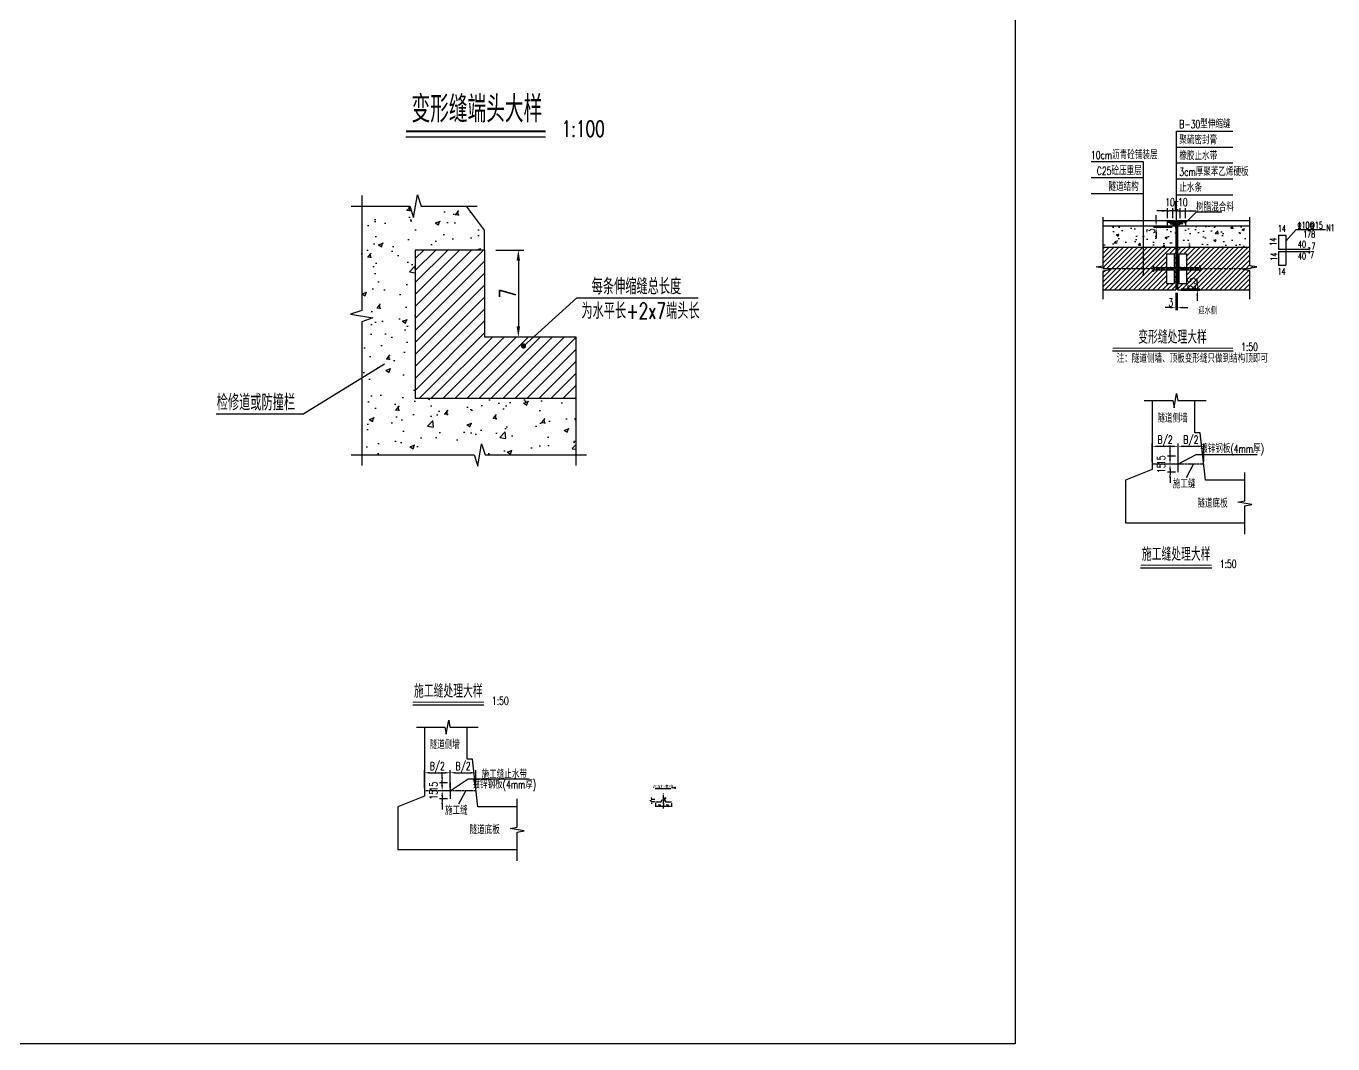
# Model space of a CAD drawing. Header units: millimetres. Extents: x 7719 to 273165, y -3008 to 2785.
# Drawn here: x 15067 to 17516, y -3008 to -1101 of the extents above; entities that cross this region are included whole.
import ezdxf
from ezdxf.enums import TextEntityAlignment as Align

# ---------------------------------------------------------------- set-up
doc = ezdxf.new("R2010")
doc.units = ezdxf.units.MM
doc.header["$LTSCALE"] = 0.3
doc.header["$MEASUREMENT"] = 0
doc.linetypes.add('ACAD_ISO02W100', pattern=[15, 12, -3])
doc.linetypes.add('ACAD_ISO04W100', pattern=[30, 24, -3, 0, -3])
for name, color, linetype in [('LG', 1, 'Continuous'), ('TEXT', 2, 'Continuous'), ('中心线', 5, 'ACAD_ISO04W100'), ('填充', 8, 'Continuous'), ('文字', 7, 'Continuous'), ('标注', 7, 'Continuous'), ('次轮廓线', 7, 'Continuous'), ('虚线', 11, 'ACAD_ISO02W100'), ('轮廓线', 1, 'Continuous'), ('钢筋', 1, 'Continuous')]:
    doc.layers.add(name, color=color, linetype=linetype)
doc.styles.get("Standard").update_dxf_attribs({"font": 'simplex1.shx', "width": 0.7, "bigfont": 'hztxt.shx'})
doc.dimstyles.new('10', dxfattribs={"dimtxt": 3, "dimasz": 2, "dimexe": 1, "dimexo": 1, "dimgap": 0.5, "dimtad": 1, "dimdec": 1, "dimdsep": 46, "dimtxsty": 'Standard', "dimcen": 0.5, "dimadec": 0, "dimazin": 0, "dimtfac": 1, "dimtdec": 1, "dimtofl": 0, "dimtmove": 2, "dimatfit": 3, "dimfxl": 0, "dimtolj": 1, "dimtzin": 0, "dimarcsym": 0})
doc.dimstyles.new('100', dxfattribs={"dimscale": 10, "dimtxt": 3, "dimasz": 2, "dimexe": 1, "dimexo": 1, "dimgap": 0.5, "dimtad": 1, "dimdec": 1, "dimdsep": 46, "dimtxsty": 'Standard', "dimcen": 0.5, "dimadec": 0, "dimazin": 0, "dimtfac": 1, "dimtdec": 1, "dimtofl": 0, "dimtmove": 2, "dimatfit": 3, "dimfxl": 0, "dimtolj": 1, "dimtzin": 0, "dimarcsym": 0})
doc.dimstyles.new('25', dxfattribs={"dimscale": 2.5, "dimtxt": 3, "dimasz": 2, "dimexe": 1, "dimexo": 1, "dimgap": 0.5, "dimtad": 1, "dimdec": 1, "dimdsep": 46, "dimtxsty": 'Standard', "dimcen": 0.5, "dimadec": 0, "dimazin": 0, "dimtfac": 1, "dimtdec": 1, "dimtofl": 0, "dimtmove": 2, "dimatfit": 3, "dimfxl": 0, "dimtolj": 1, "dimtzin": 0, "dimarcsym": 0})
doc.dimstyles.new('50', dxfattribs={"dimscale": 5, "dimtxt": 3, "dimasz": 2, "dimexe": 1, "dimexo": 1, "dimgap": 0.5, "dimtad": 1, "dimdec": 1, "dimdsep": 46, "dimtxsty": 'Standard', "dimcen": 0.5, "dimadec": 0, "dimazin": 0, "dimtfac": 1, "dimtdec": 1, "dimtofl": 0, "dimtmove": 2, "dimatfit": 3, "dimfxl": 0, "dimtolj": 1, "dimtzin": 0, "dimarcsym": 0})
pattern_1 = [(45, (12312.0708, -4424.078), (-1.683798, 1.683798), []), (45, (12313.1933, -4424.078), (-1.683798, 1.683798), [])]

# ---------------------------------------------------------------- blocks, each defined once
blk = doc.blocks.new('*X2')
at = {"color": 0}
for p, q in [((6750.2, 600.1), (6757.4, 607.3)), ((6750.2, 601.9), (6755.6, 607.3)), ((6750.2, 603.7), (6753.9, 607.3)), ((6750.2, 605.4), (6752.1, 607.3)), ((6750.2, 607.2), (6750.3, 607.3)), ((6750.2, 598.4), (6755.2, 603.4)), ((6750.2, 596.6), (6755.2, 601.6)), ((6750.2, 594.8), (6755.2, 599.8)), ((6750.2, 593.1), (6755.2, 598.1)), ((6750.2, 591.3), (6755.2, 596.3)), ((6750.2, 589.5), (6755.2, 594.5)), ((6751.3, 588.8), (6755.2, 592.8)), ((6753, 588.8), (6756.1, 591.9)), ((6754.8, 588.8), (6759.7, 593.7)), ((6756.1, 604.3), (6759.2, 607.3)), ((6756.6, 588.8), (6760.2, 592.5)), ((6757.4, 603.8), (6760.2, 606.6)), ((6758.3, 588.8), (6760.2, 590.7)), ((6758.5, 603.1), (6760.2, 604.8)), ((6759.6, 602.5), (6760.2, 603.1)), ((6760.1, 588.8), (6760.2, 588.9))]:
    blk.add_line(p, q, dxfattribs=at)
blk = doc.blocks.new('*X3')
at = {"color": 0}
for p, q in [((6790.2, 603), (6794.5, 607.3)), ((6790.2, 604.8), (6792.8, 607.3)), ((6790.2, 606.5), (6791, 607.3)), ((6790.2, 592.4), (6791.3, 593.5)), ((6790.2, 590.6), (6792.3, 592.8)), ((6790.2, 588.9), (6793.4, 592.1)), ((6791.9, 588.8), (6800.2, 597.1)), ((6792.5, 603.5), (6796.3, 607.3)), ((6793.7, 588.8), (6800.2, 595.3)), ((6794.7, 604), (6798.1, 607.3)), ((6795.2, 602.7), (6799.8, 607.3)), ((6795.2, 600.9), (6800.2, 605.9)), ((6795.2, 599.2), (6800.2, 604.2)), ((6795.2, 597.4), (6800.2, 602.4)), ((6795.2, 595.6), (6800.2, 600.6)), ((6795.2, 593.9), (6800.2, 598.9)), ((6795.5, 588.8), (6800.2, 593.6)), ((6797.2, 588.8), (6800.2, 591.8)), ((6799, 588.8), (6800.2, 590))]:
    blk.add_line(p, q, dxfattribs=at)
blk = doc.blocks.new('*D4')
at = {"layer": '标注', "color": 0, "lineweight": -2}
for p, q in [((17221.9, -1600.2), (17221.9, -1633.2)), ((17224.9, -1600.2), (17224.9, -1633.2)), ((17211.9, -1628.2), (17201.9, -1628.2)), ((17234.9, -1628.2), (17244.9, -1628.2))]:
    blk.add_line(p, q, dxfattribs=at)
at = {"layer": '标注', "color": 0}
for points in [[(17211.9, -1626.5), (17211.9, -1629.8), (17221.9, -1628.2)], [(17234.9, -1626.5), (17234.9, -1629.8), (17224.9, -1628.2)]]:
    blk.add_solid(points, dxfattribs=at)
at = {"layer": '标注', "color": 0, "insert": (17212.7, -1618.5), "char_height": 15, "attachment_point": 5}
blk.add_mtext('\\A1;3', dxfattribs=at)
blk = doc.blocks.new('*D5')
at = {"layer": '标注', "color": 0, "lineweight": -2}
for p, q in [((17262.4, -1582.7), (17262.4, -1572.7)), ((17232.4, -1592.7), (17267.4, -1592.7)), ((17232.4, -1595.2), (17267.4, -1595.2)), ((17262.4, -1605.2), (17262.4, -1615.2))]:
    blk.add_line(p, q, dxfattribs=at)
at = {"layer": '标注', "color": 0}
for points in [[(17260.8, -1582.7), (17264.1, -1582.7), (17262.4, -1592.7)], [(17260.8, -1605.2), (17264.1, -1605.2), (17262.4, -1595.2)]]:
    blk.add_solid(points, dxfattribs=at)
at = {"layer": '标注', "color": 0, "insert": (17251.2, -1583.1), "char_height": 15, "attachment_point": 5, "rotation": 90}
blk.add_mtext('\\A1;2.5', dxfattribs=at)
blk = doc.blocks.new('*D6')
at = {"layer": '标注', "color": 0, "lineweight": -2}
for p, q in [((17185.2, -1465.2), (17185.2, -1455.2)), ((17215.2, -1475.2), (17180.2, -1475.2)), ((17215.2, -1478.2), (17180.2, -1478.2)), ((17185.2, -1488.2), (17185.2, -1498.2))]:
    blk.add_line(p, q, dxfattribs=at)
at = {"layer": '标注', "color": 0}
for points in [[(17183.5, -1465.2), (17186.8, -1465.2), (17185.2, -1475.2)], [(17183.5, -1488.2), (17186.8, -1488.2), (17185.2, -1478.2)]]:
    blk.add_solid(points, dxfattribs=at)
at = {"layer": '标注', "color": 0, "insert": (17175.4, -1484.5), "char_height": 15, "attachment_point": 5, "rotation": 90}
blk.add_mtext('\\A1;3', dxfattribs=at)
blk = doc.blocks.new('*D7')
at = {"layer": '标注', "color": 0, "lineweight": -2}
for p, q in [((17206.2, -1460.2), (17206.2, -1442)), ((17216.2, -1460.2), (17216.2, -1442)), ((17196.2, -1447), (17186.2, -1447)), ((17226.2, -1447), (17236.2, -1447))]:
    blk.add_line(p, q, dxfattribs=at)
at = {"layer": '标注', "color": 0}
for points in [[(17196.2, -1445.3), (17196.2, -1448.6), (17206.2, -1447)], [(17226.2, -1445.3), (17226.2, -1448.6), (17216.2, -1447)]]:
    blk.add_solid(points, dxfattribs=at)
at = {"layer": '标注', "color": 0, "insert": (17211.2, -1430.7), "char_height": 15, "attachment_point": 5}
blk.add_mtext('\\A1;10', dxfattribs=at)
blk = doc.blocks.new('*D8')
at = {"layer": '标注', "color": 0, "lineweight": -2}
for p, q in [((17216.2, -1460.2), (17216.2, -1442)), ((17230.3, -1460.2), (17230.3, -1442)), ((17206.2, -1447), (17196.2, -1447)), ((17240.3, -1447), (17250.3, -1447))]:
    blk.add_line(p, q, dxfattribs=at)
at = {"layer": '标注', "color": 0}
for points in [[(17206.2, -1445.3), (17206.2, -1448.6), (17216.2, -1447)], [(17240.3, -1445.3), (17240.3, -1448.6), (17230.3, -1447)]]:
    blk.add_solid(points, dxfattribs=at)
at = {"layer": '标注', "color": 0, "insert": (17223.2, -1437), "char_height": 15, "attachment_point": 5}
blk.add_mtext('\\A1;E', dxfattribs=at)
blk = doc.blocks.new('*D9')
at = {"layer": '标注', "color": 0, "lineweight": -2}
for p, q in [((17230.3, -1460.2), (17230.3, -1442)), ((17240.3, -1460.2), (17240.3, -1442)), ((17220.3, -1447), (17210.3, -1447)), ((17250.3, -1447), (17260.3, -1447))]:
    blk.add_line(p, q, dxfattribs=at)
at = {"layer": '标注', "color": 0}
for points in [[(17220.3, -1445.3), (17220.3, -1448.6), (17230.3, -1447)], [(17250.3, -1445.3), (17250.3, -1448.6), (17240.3, -1447)]]:
    blk.add_solid(points, dxfattribs=at)
at = {"layer": '标注', "color": 0, "insert": (17235.3, -1430.7), "char_height": 15, "attachment_point": 5}
blk.add_mtext('\\A1;10', dxfattribs=at)
blk = doc.blocks.new('*D11')
at = {"layer": '标注', "color": 0, "lineweight": -2}
for p, q in [((17211.2, -1911.9), (17211.2, -1901.9)), ((17221.2, -1921.9), (17206.2, -1921.9)), ((17221.2, -1936.9), (17206.2, -1936.9)), ((17211.2, -1946.9), (17211.2, -1956.9))]:
    blk.add_line(p, q, dxfattribs=at)
at = {"layer": '标注', "color": 0}
for points in [[(17209.5, -1911.9), (17212.9, -1911.9), (17211.2, -1921.9)], [(17209.5, -1946.9), (17212.9, -1946.9), (17211.2, -1936.9)]]:
    blk.add_solid(points, dxfattribs=at)
at = {"layer": '标注', "color": 0, "insert": (17194.9, -1929.4), "char_height": 15, "attachment_point": 5, "rotation": 90}
blk.add_mtext('\\A1;15', dxfattribs=at)
blk = doc.blocks.new('*D12')
at = {"layer": '标注', "color": 0, "lineweight": -2}
for p, q in [((17221.2, -1906.9), (17206.2, -1906.9)), ((17211.2, -1896.9), (17211.2, -1886.9)), ((17221.2, -1921.9), (17206.2, -1921.9)), ((17211.2, -1931.9), (17211.2, -1941.9))]:
    blk.add_line(p, q, dxfattribs=at)
at = {"layer": '标注', "color": 0}
for points in [[(17209.5, -1896.9), (17212.9, -1896.9), (17211.2, -1906.9)], [(17209.5, -1931.9), (17212.9, -1931.9), (17211.2, -1921.9)]]:
    blk.add_solid(points, dxfattribs=at)
at = {"layer": '标注', "color": 0, "insert": (17194.9, -1914.4), "char_height": 15, "attachment_point": 5, "rotation": 90}
blk.add_mtext('\\A1;15', dxfattribs=at)
blk = doc.blocks.new('*D13')
at = {"layer": '标注', "color": 0, "lineweight": -2}
for p, q in [((17177.9, -1916.9), (17177.9, -1883.2)), ((17226.2, -1916.9), (17226.2, -1883.2)), ((17187.9, -1888.2), (17216.2, -1888.2))]:
    blk.add_line(p, q, dxfattribs=at)
at = {"layer": '标注', "color": 0}
for points in [[(17187.9, -1886.6), (17187.9, -1889.9), (17177.9, -1888.2)], [(17216.2, -1886.6), (17216.2, -1889.9), (17226.2, -1888.2)]]:
    blk.add_solid(points, dxfattribs=at)
at = {"layer": '标注', "color": 0, "insert": (17202, -1878.2), "char_height": 15, "attachment_point": 5}
blk.add_mtext('\\A1;B/2', dxfattribs=at)
blk = doc.blocks.new('*D14')
at = {"layer": '标注', "color": 0, "lineweight": -2}
for p, q in [((17226.2, -1916.9), (17226.2, -1883.2)), ((17274.5, -1916.9), (17274.5, -1883.2)), ((17236.2, -1888.2), (17264.5, -1888.2))]:
    blk.add_line(p, q, dxfattribs=at)
at = {"layer": '标注', "color": 0}
for points in [[(17236.2, -1886.6), (17236.2, -1889.9), (17226.2, -1888.2)], [(17264.5, -1886.6), (17264.5, -1889.9), (17274.5, -1888.2)]]:
    blk.add_solid(points, dxfattribs=at)
at = {"layer": '标注', "color": 0, "insert": (17250.3, -1878.2), "char_height": 15, "attachment_point": 5}
blk.add_mtext('\\A1;B/2', dxfattribs=at)
blk = doc.blocks.new('*D21')
at = {"color": 0, "lineweight": -2}
for p, q in [((15947.6, -1520.4), (15999.7, -1520.4)), ((15989.7, -1540.4), (15989.7, -1663.1)), ((15947.6, -1683.1), (15999.7, -1683.1))]:
    blk.add_line(p, q, dxfattribs=at)
at = {"color": 0}
for points in [[(15986.4, -1540.4), (15993, -1540.4), (15989.7, -1520.4)], [(15986.4, -1663.1), (15993, -1663.1), (15989.7, -1683.1)]]:
    blk.add_solid(points, dxfattribs=at)
at = {"color": 0, "insert": (15969.7, -1601.7), "char_height": 30, "attachment_point": 5, "rotation": 90}
blk.add_mtext('\\A1;7', dxfattribs=at)
blk = doc.blocks.new('*D54')
at = {"layer": '标注', "color": 0, "lineweight": -2}
for p, q in [((15846.9, -2523.9), (15846.9, -2513.9)), ((15856.9, -2533.9), (15841.9, -2533.9)), ((15856.9, -2548.9), (15841.9, -2548.9)), ((15846.9, -2558.9), (15846.9, -2568.9))]:
    blk.add_line(p, q, dxfattribs=at)
at = {"layer": '标注', "color": 0}
for points in [[(15845.3, -2523.9), (15848.6, -2523.9), (15846.9, -2533.9)], [(15845.3, -2558.9), (15848.6, -2558.9), (15846.9, -2548.9)]]:
    blk.add_solid(points, dxfattribs=at)
at = {"layer": '标注', "color": 0, "insert": (15830.7, -2541.4), "char_height": 15, "attachment_point": 5, "rotation": 90}
blk.add_mtext('\\A1;15', dxfattribs=at)
blk = doc.blocks.new('*D55')
at = {"layer": '标注', "color": 0, "lineweight": -2}
for p, q in [((15856.9, -2518.9), (15841.9, -2518.9)), ((15846.9, -2508.9), (15846.9, -2498.9)), ((15856.9, -2533.9), (15841.9, -2533.9)), ((15846.9, -2543.9), (15846.9, -2553.9))]:
    blk.add_line(p, q, dxfattribs=at)
at = {"layer": '标注', "color": 0}
for points in [[(15845.3, -2508.9), (15848.6, -2508.9), (15846.9, -2518.9)], [(15845.3, -2543.9), (15848.6, -2543.9), (15846.9, -2533.9)]]:
    blk.add_solid(points, dxfattribs=at)
at = {"layer": '标注', "color": 0, "insert": (15830.7, -2526.4), "char_height": 15, "attachment_point": 5, "rotation": 90}
blk.add_mtext('\\A1;15', dxfattribs=at)
blk = doc.blocks.new('*D56')
at = {"layer": '标注', "color": 0, "lineweight": -2}
for p, q in [((15813.6, -2528.9), (15813.6, -2495.2)), ((15861.9, -2528.9), (15861.9, -2495.2)), ((15823.6, -2500.2), (15851.9, -2500.2))]:
    blk.add_line(p, q, dxfattribs=at)
at = {"layer": '标注', "color": 0}
for points in [[(15823.6, -2498.6), (15823.6, -2501.9), (15813.6, -2500.2)], [(15851.9, -2498.6), (15851.9, -2501.9), (15861.9, -2500.2)]]:
    blk.add_solid(points, dxfattribs=at)
at = {"layer": '标注', "color": 0, "insert": (15837.8, -2490.2), "char_height": 15, "attachment_point": 5}
blk.add_mtext('\\A1;B/2', dxfattribs=at)
blk = doc.blocks.new('*D57')
at = {"layer": '标注', "color": 0, "lineweight": -2}
for p, q in [((15861.9, -2528.9), (15861.9, -2495.2)), ((15910.2, -2528.9), (15910.2, -2495.2)), ((15871.9, -2500.2), (15900.2, -2500.2))]:
    blk.add_line(p, q, dxfattribs=at)
at = {"layer": '标注', "color": 0}
for points in [[(15871.9, -2498.6), (15871.9, -2501.9), (15861.9, -2500.2)], [(15900.2, -2498.6), (15900.2, -2501.9), (15910.2, -2500.2)]]:
    blk.add_solid(points, dxfattribs=at)
at = {"layer": '标注', "color": 0, "insert": (15886.1, -2490.2), "char_height": 15, "attachment_point": 5}
blk.add_mtext('\\A1;B/2', dxfattribs=at)
blk = doc.blocks.new('*D58')
at = {"color": 0, "lineweight": -2}
for p, q in [((16246.7, -2557), (16246.7, -2564)), ((16248.7, -2563), (16259.7, -2563)), ((16261.7, -2557), (16261.7, -2564))]:
    blk.add_line(p, q, dxfattribs=at)
at = {"color": 0}
for points in [[(16248.7, -2562.7), (16248.7, -2563.3), (16246.7, -2563)], [(16259.7, -2562.7), (16259.7, -2563.3), (16261.7, -2563)]]:
    blk.add_solid(points, dxfattribs=at)
at = {"color": 0, "insert": (16254.2, -2561), "char_height": 3, "attachment_point": 5}
blk.add_mtext('\\A1;15', dxfattribs=at)
blk = doc.blocks.new('*D59')
at = {"color": 0, "lineweight": -2}
for p, q in [((16261.7, -2557), (16261.7, -2564)), ((16263.7, -2563), (16274.7, -2563)), ((16276.7, -2557), (16276.7, -2564))]:
    blk.add_line(p, q, dxfattribs=at)
at = {"color": 0}
for points in [[(16263.7, -2562.7), (16263.7, -2563.3), (16261.7, -2563)], [(16274.7, -2562.7), (16274.7, -2563.3), (16276.7, -2563)]]:
    blk.add_solid(points, dxfattribs=at)
at = {"color": 0, "insert": (16269.2, -2561), "char_height": 3, "attachment_point": 5}
blk.add_mtext('\\A1;15', dxfattribs=at)
blk = doc.blocks.new('*D60')
at = {"color": 0, "lineweight": -2}
for p, q in [((16239.6, -2548.4), (16239.6, -2546.4)), ((16245.6, -2550.4), (16238.6, -2550.4)), ((16245.6, -2554.4), (16238.6, -2554.4)), ((16239.6, -2556.4), (16239.6, -2558.4))]:
    blk.add_line(p, q, dxfattribs=at)
at = {"color": 0}
for points in [[(16239.3, -2548.4), (16239.9, -2548.4), (16239.6, -2550.4)], [(16239.3, -2556.4), (16239.9, -2556.4), (16239.6, -2554.4)]]:
    blk.add_solid(points, dxfattribs=at)
at = {"color": 0, "insert": (16237.6, -2552.4), "char_height": 3, "attachment_point": 5, "rotation": 90}
blk.add_mtext('\\A1;4', dxfattribs=at)
blk = doc.blocks.new('*D61')
at = {"color": 0, "lineweight": -2}
blk.add_line((16261.7, -2554.4), (16263.2, -2553.1), dxfattribs=at)
at = {"color": 0}
blk.add_solid([(16263, -2552.9), (16263.4, -2553.3), (16264.7, -2551.7)], dxfattribs=at)
at = {"color": 0, "insert": (16264.5, -2548.6), "char_height": 3, "attachment_point": 5, "rotation": 42.5593}
blk.add_mtext('\\A1;R4', dxfattribs=at)

msp = doc.modelspace()

# ---------------------------------------------------------------- hatches: boundary and pattern name
at = {"layer": '填充'}
h = msp.add_hatch(dxfattribs=at)
h.set_pattern_fill('AR-CONC', color=256, scale=0.5, style=0)
h.set_pattern_definition([(50, (-203884.324, 131684.49), (91.092334, -7.969543), [9.525, -104.775]), (355, (-203884.32, 131684.49), (-17.621413, 95.52832), [7.62, -83.82]), (100.451, (-203876.73, 131683.83), (73.47125, 87.558344), [8.095, -89.045]), (46.1842, (-203884.32, 131709.89), (135.53952, -21.021164), [14.2875, -157.1625]), (96.6356, (-203873.03, 131708.14), (118.70212, 123.71278), [12.1425, -133.5675]), (351.184, (-203884.32, 131709.89), (118.7023, 123.71256), [11.43, -125.73]), (21, (-203871.624, 131703.54), (75.80744, -51.13276), [9.525, -104.775]), (326, (-203871.62, 131703.54), (30.901014, 92.093983), [7.62, -83.82]), (71.4514, (-203865.31, 131699.28), (106.708245, 40.96143), [8.095, -89.045]), (37.5, (-203884.324, 131684.49), (1.5443016, 42.2775194), [0, -82.804, 0, -85.09, 0, -84.1375]), (7.5, (-203884.324, 131684.49), (33.409831, 50.0902874), [0, -48.514, 0, -80.899, 0, -32.0675]), (327.5, (-203912.645, 131684.49), (67.7952976, -2.864372), [0, -31.75, 0, -99.06, 0, -131.445]), (317.5, (-203925.345, 131684.49), (74.064591, 12.713246), [0, -41.275, 0, -65.786, 0, -93.345])])
h.paths.add_polyline_path([(15696.239, -1633.652), (15675.239, -1640.652), (15717.239, -1647.652), (15696.239, -1654.652), (15696.239, -1904.309), (15906.623, -1904.309), (15913.623, -1925.309), (15920.623, -1883.309), (15927.623, -1904.309), (16097.489, -1904.309), (16097.489, -1798.059), (15796.469, -1798.059), (15796.469, -1520.422), (15926.469, -1520.422), (15926.469, -1483.059), (15892.489, -1438.059), (15807.452, -1438.059), (15800.452, -1417.059), (15793.452, -1459.059), (15786.452, -1438.059), (15696.239, -1438.059)])
h = msp.add_hatch(dxfattribs=at)
h.set_pattern_fill('ANSI31', color=256, scale=2, style=0)
h.set_pattern_definition([(45, (12312.071, -4423.078), (-4.490128, 4.490128), [])])
h.paths.add_polyline_path([(17161.446, -1514.172), (17085.974, -1514.172), (17085.974, -1549.697), (17072.786, -1552.022), (17084.98, -1554.172), (17161.446, -1554.172)])
h.paths.add_polyline_path([(17084.98, -1554.172), (17099.163, -1556.673), (17085.974, -1558.998), (17085.974, -1594.172), (17221.934, -1594.172), (17221.934, -1554.172), (17207.427, -1555.365), (17207.427, -1554.172), (17204.934, -1554.172), (17204.934, -1556.41), (17218.934, -1556.41), (17218.934, -1582.172), (17204.934, -1582.172), (17204.934, -1554.172), (17161.446, -1554.172), (17161.446, -1565.125, -0.41421356), (17162.196, -1565.875, -1), (17160.696, -1565.875, -0.41421356), (17161.446, -1565.125), (17161.446, -1554.172)])
h.paths.add_polyline_path([(17161.446, -1514.172), (17161.446, -1554.172), (17204.934, -1554.172), (17204.934, -1526.172), (17218.934, -1526.172), (17218.934, -1551.935), (17204.934, -1551.935), (17204.934, -1554.172), (17207.427, -1554.172), (17207.427, -1552.375), (17221.934, -1554.172), (17221.934, -1514.172)])
h.paths.add_polyline_path([(17361.888, -1554.172), (17374.082, -1552.022), (17360.894, -1549.697), (17360.894, -1514.172), (17224.934, -1514.172), (17224.934, -1554.172), (17239.442, -1552.375), (17239.442, -1554.172), (17241.934, -1554.172), (17241.934, -1551.935), (17227.934, -1551.935), (17227.934, -1526.172), (17241.934, -1526.172), (17241.934, -1554.172)])
h.paths.add_polyline_path([(17360.894, -1594.172), (17360.894, -1558.998), (17347.706, -1556.673), (17361.888, -1554.172), (17241.934, -1554.172), (17241.934, -1582.172), (17227.934, -1582.172), (17227.934, -1556.41), (17241.934, -1556.41), (17241.934, -1554.172), (17239.442, -1554.172), (17239.442, -1555.365), (17224.934, -1554.172), (17224.934, -1594.172)])
h.paths.add_polyline_path([(17232.722, -1494.085), (17232.722, -1482.446), (17251.472, -1482.446), (17251.472, -1494.085)], flags=9)
h = msp.add_hatch(dxfattribs=at)
h.set_pattern_fill('AR-CONC', color=256, scale=0.25, style=0)
h.set_pattern_definition([(50, (12312.07, -4424.078), (45.54617, -3.98477), [4.7625, -52.3875]), (355, (12312.07, -4424.08), (-8.8107, 47.76416), [3.81, -41.91]), (100.451, (12315.866, -4424.41), (36.73563, 43.77917), [4.0475, -44.5225]), (46.1842, (12312.07, -4411.38), (67.76976, -10.5106), [7.14375, -78.58125]), (96.6356, (12317.72, -4412.254), (59.35106, 61.8564), [6.07125, -66.78375]), (351.184, (12312.07, -4411.38), (59.35115, 61.8563), [5.715, -62.865]), (21, (12318.42, -4414.553), (37.90372, -25.56638), [4.7625, -52.3875]), (326, (12318.42, -4414.553), (15.4505, 46.047), [3.81, -41.91]), (71.4514, (12321.58, -4416.684), (53.35412, 20.4807), [4.0475, -44.5225]), (37.5, (12312.07, -4424.078), (0.77215, 21.13876), [0, -41.402, 0, -42.545, 0, -42.06875]), (7.5, (12312.07, -4424.078), (16.70492, 25.04514), [0, -24.257, 0, -40.4495, 0, -16.03375]), (327.5, (12297.91, -4424.078), (33.89765, -1.432186), [0, -15.875, 0, -49.53, 0, -65.7225]), (317.5, (12291.56, -4424.078), (37.0323, 6.35662), [0, -20.6375, 0, -32.893, 0, -46.6725])])
h.paths.add_polyline_path([(17161.446, -1515.172), (17161.446, -1497.968, -0.41421356), (17160.696, -1497.218, -0.41421356), (17161.446, -1496.468), (17161.446, -1475.172), (17085.974, -1475.172), (17085.974, -1515.172)])
h.paths.add_polyline_path([(17191.746, -1497.382), (17191.746, -1480.172), (17186.934, -1480.172), (17186.934, -1475.172), (17161.446, -1475.172), (17161.446, -1496.468, -0.41421356), (17162.196, -1497.218, -0.41421356), (17161.446, -1497.968), (17161.446, -1515.172), (17221.934, -1515.172), (17221.934, -1480.172), (17207.783, -1480.172), (17207.783, -1497.382), (17206.183, -1497.382), (17206.183, -1480.172), (17193.346, -1480.172), (17193.346, -1497.382)])
h.paths.add_polyline_path([(17259.934, -1480.172), (17224.934, -1480.172), (17224.934, -1515.172), (17360.894, -1515.172), (17360.894, -1475.172), (17259.934, -1475.172)])
h.paths.add_polyline_path([(17232.722, -1498.085), (17232.722, -1486.446), (17251.472, -1486.446), (17251.472, -1498.085)], flags=24)
h = msp.add_hatch(dxfattribs=at)
h.set_pattern_fill('ANSI31', color=256, scale=0.125, style=0)
h.set_pattern_definition([(45, (12312.0708, -4384.0781), (-0.280633004, 0.280633004), [])])
h.paths.add_polyline_path([(17224.934, -1478.172), (17224.934, -1475.172), (17221.934, -1475.172), (17221.934, -1478.172)])
h = msp.add_hatch(dxfattribs=at)
h.set_pattern_fill('ANSI32', color=256, scale=0.25, style=0)
h.set_pattern_definition(pattern_1)
h.paths.add_polyline_path([(17223.246, -1554.315, -0.41421356), (17223.996, -1555.065, -0.03573115), (17223.988, -1555.172), (17224.934, -1555.172), (17224.934, -1515.172), (17224.934, -1478.172), (17223.246, -1478.172)])
h.paths.add_polyline_path([(17221.934, -1591.672), (17222.789, -1591.672, -0.16532582), (17223.246, -1591.517), (17223.246, -1580.941, -0.41421356), (17222.496, -1580.191, -0.41421356), (17223.246, -1579.441), (17223.246, -1555.815, -0.37296244), (17222.504, -1555.172), (17221.934, -1555.172)])
h.paths.add_polyline_path([(17221.934, -1515.172), (17221.934, -1555.172), (17222.504, -1555.172, -0.03573115), (17222.496, -1555.065, -0.41421356), (17223.246, -1554.315), (17223.246, -1478.172), (17221.934, -1478.172)])
h = msp.add_hatch(dxfattribs=at)
h.set_pattern_fill('ANSI31', color=256, scale=5, style=0)
h.set_pattern_definition([(45, (-203884.324, 131684.491), (-11.2253202, 11.2253202), [])])
h.paths.add_polyline_path([(15926.469, -1683.059), (15926.469, -1520.422), (15796.469, -1520.422), (15796.469, -1798.059), (16097.489, -1798.059), (16097.489, -1683.059)])
h = msp.add_hatch(dxfattribs=at)
h.set_pattern_fill('ANSI32', color=256, scale=0.25, style=0)
h.set_pattern_definition(pattern_1)
h.paths.add_polyline_path([(17224.934, -1555.172), (17223.988, -1555.172, -0.37296244), (17223.246, -1555.815), (17223.246, -1579.441, -0.41421356), (17223.996, -1580.191, -0.41421356), (17223.246, -1580.941), (17223.246, -1591.517, -0.16532582), (17223.703, -1591.672), (17224.934, -1591.672)])

# ---------------------------------------------------------------- linework, layer by layer
at = {"ltscale": 100}
for p, q in [((17223.246, -1297.305), (17329.127, -1297.305)), ((17223.434, -1591.672), (17223.434, -1297.305)), ((17223.246, -1327.106), (17329.127, -1327.106)), ((17161.446, -1355.038), (17063.69, -1355.038)), ((17161.446, -1565.875), (17161.446, -1355.038)), ((17223.246, -1356.907), (17329.127, -1356.907)), ((17161.446, -1384.839), (17063.69, -1384.839)), ((17223.246, -1386.708), (17329.127, -1386.708)), ((17161.446, -1414.64), (17063.69, -1414.64)), ((17223.246, -1416.509), (17329.127, -1416.509)), ((17447.567, -1481.873), (17428.549, -1503.328))]:
    msp.add_line(p, q, dxfattribs=at)
for p, q in [((15778.954, -1307.786), (16040.633, -1307.786)), ((15926.469, -1483.059), (15892.489, -1438.059)), ((17085.974, -1465.172), (17219.496, -1465.172)), ((17206.163, -1465.219), (17206.163, -1475.172)), ((17208.163, -1466.839), (17215.496, -1466.839)), ((17208.163, -1468.172), (17215.496, -1468.172)), ((17212.285, -1470.206), (17215.285, -1468.54)), ((17216.163, -1472.339), (17216.163, -1465.172)), ((17217.829, -1469.925), (17217.829, -1466.586)), ((17217.901, -1470.154), (17218.657, -1466.391)), ((17218.451, -1466.253), (17219.237, -1466.777)), ((17218.733, -1469.397), (17219.142, -1467.365)), ((17219.746, -1468.91), (17218.733, -1469.397)), ((17219.746, -1467.577), (17219.142, -1467.365)), ((17219.496, -1466.639), (17219.496, -1465.172)), ((17219.496, -1465.506), (17221.163, -1465.506)), ((17219.746, -1468.91), (17219.746, -1467.577)), ((17220.413, -1470.315), (17220.413, -1466.172)), ((17220.413, -1466.172), (17220.991, -1466.172)), ((17220.991, -1466.172), (17221.579, -1466.497)), ((17221.163, -1465.506), (17222.829, -1466.839)), ((17221.579, -1470.518), (17221.579, -1466.497)), ((17222.246, -1470.65), (17222.246, -1466.865)), ((17222.246, -1466.865), (17222.829, -1467.6)), ((17222.829, -1466.839), (17223.246, -1466.839)), ((17222.829, -1471.88), (17222.829, -1467.6)), ((17223.663, -1466.839), (17223.246, -1466.839)), ((17225.329, -1465.506), (17223.663, -1466.839)), ((17224.246, -1466.865), (17223.663, -1467.6)), ((17223.663, -1471.88), (17223.663, -1467.6)), ((17224.246, -1470.65), (17224.246, -1466.865)), ((17225.501, -1466.172), (17224.913, -1466.497)), ((17224.913, -1470.518), (17224.913, -1466.497)), ((17226.996, -1465.506), (17225.329, -1465.506)), ((17226.079, -1466.172), (17225.501, -1466.172)), ((17226.079, -1470.315), (17226.079, -1466.172)), ((17226.746, -1467.577), (17227.35, -1467.365)), ((17226.746, -1468.91), (17226.746, -1467.577)), ((17226.746, -1468.91), (17227.759, -1469.397)), ((17226.996, -1465.172), (17360.894, -1465.172)), ((17226.996, -1466.639), (17226.996, -1465.172)), ((17228.041, -1466.253), (17227.255, -1466.777)), ((17227.759, -1469.397), (17227.35, -1467.365)), ((17228.591, -1470.154), (17227.835, -1466.391)), ((17228.663, -1469.925), (17228.663, -1466.586)), ((17230.329, -1472.339), (17230.329, -1465.172)), ((17238.329, -1466.839), (17230.996, -1466.839)), ((17238.329, -1468.172), (17230.996, -1468.172)), ((17234.207, -1470.206), (17231.207, -1468.54)), ((17239.119, -1470.233), (17261.054, -1448.868)), ((17240.329, -1465.172), (17240.329, -1475.125)), ((17261.054, -1448.868), (17308.394, -1448.868)), ((15926.469, -1520.422), (15926.469, -1483.059)), ((17085.974, -1475.172), (17221.934, -1475.172)), ((17212.707, -1471.471), (17215.707, -1469.805)), ((17216.163, -1472.339), (17219.496, -1472.339)), ((17218.246, -1475.172), (17221.246, -1475.172)), ((17218.451, -1470.258), (17219.237, -1469.734)), ((17219.496, -1469.873), (17219.496, -1471.506)), ((17219.496, -1471.506), (17220.996, -1472.839)), ((17219.496, -1472.339), (17219.496, -1475.172)), ((17220.413, -1471.315), (17220.96, -1472.014)), ((17220.96, -1472.014), (17221.579, -1471.518)), ((17220.996, -1472.839), (17221.829, -1472.172)), ((17221.829, -1472.172), (17223.246, -1474.172)), ((17221.934, -1475.172), (17221.934, -1515.172)), ((17221.934, -1475.172), (17224.934, -1475.172)), ((17221.934, -1478.172), (17224.934, -1478.172)), ((17222.246, -1471.65), (17222.829, -1472.88)), ((17224.663, -1472.172), (17223.246, -1474.172)), ((17224.246, -1471.65), (17223.663, -1472.88)), ((17225.496, -1472.839), (17224.663, -1472.172)), ((17225.532, -1472.014), (17224.913, -1471.518)), ((17224.934, -1475.172), (17360.894, -1475.172)), ((17224.934, -1475.172), (17224.934, -1515.172)), ((17226.996, -1471.506), (17225.496, -1472.839)), ((17226.079, -1471.315), (17225.532, -1472.014)), ((17226.996, -1469.873), (17226.996, -1471.506)), ((17230.329, -1472.339), (17226.996, -1472.339)), ((17226.996, -1472.339), (17226.996, -1475.172)), ((17228.041, -1470.258), (17227.255, -1469.734)), ((17233.785, -1471.471), (17230.785, -1469.805)), ((17447.567, -1481.873), (17502.643, -1481.873)), ((17221.934, -1591.672), (17224.934, -1591.672)), ((16099.194, -1609.98), (15999.304, -1700.181)), ((16099.194, -1609.98), (16326.776, -1609.98)), ((17224.934, -1592.672), (17221.934, -1592.672)), ((15675.239, -1640.652), (15717.239, -1647.652)), ((15717.239, -1647.652), (15696.239, -1654.652)), ((15696.239, -1654.652), (15696.239, -1924.309)), ((17103.521, -1709.196), (17329.464, -1709.196)), ((15738.759, -1734.256), (15587.728, -1827.359)), ((16097.489, -1798.059), (16097.489, -1924.309)), ((15423.353, -1827.359), (15587.728, -1827.359)), ((17242.197, -1946.636), (17255.272, -1921.864)), ((17156.048, -2116.248), (17289.456, -2116.248)), ((15791.793, -2372.849), (15925.201, -2372.849)), ((15877.942, -2558.64), (15891.017, -2533.868)), ((16246.426, -2530.02), (16275.389, -2530.02))]:
    msp.add_line(p, q)
msp.add_lwpolyline([(16920.79, -3008.448), (7719.075, -3008.448), (7719.075, 807.44), (16920.79, 807.44)], close=True)
for points, const_width in [([(15778.954, -1297.786), (16040.633, -1297.786)], 4), ([(17103.521, -1704.196), (17329.464, -1704.196)], 2), ([(17156.048, -2111.248), (17289.456, -2111.248)], 2), ([(15791.793, -2367.849), (15925.201, -2367.849)], 2), ([(16246.426, -2529.02), (16275.389, -2529.02)], 0.4)]:
    msp.add_lwpolyline(points, dxfattribs=dict(const_width=const_width))
for points in [[(15696.239, -1418.059), (15696.239, -1633.652), (15675.239, -1640.652)], [(15676.239, -1438.059), (15786.452, -1438.059), (15793.452, -1459.059), (15800.452, -1417.059), (15807.452, -1438.059), (15912.489, -1438.059)], [(17085.974, -1612.565), (17085.974, -1558.998), (17099.163, -1556.673), (17072.786, -1552.022), (17085.974, -1549.697), (17085.974, -1458.665)], [(17360.894, -1612.565), (17360.894, -1558.998), (17347.706, -1556.673), (17374.082, -1552.022), (17360.894, -1549.697), (17360.894, -1458.665)], [(17221.934, -1555.172), (17207.427, -1553.375), (17207.427, -1556.365), (17221.934, -1555.172)], [(17224.934, -1555.172), (17239.442, -1553.375), (17239.442, -1556.365), (17224.934, -1555.172)], [(17162.888, -1802.636), (17216.454, -1802.636), (17218.78, -1815.824), (17223.43, -1789.448), (17225.756, -1802.636), (17278.948, -1802.636)], [(15676.239, -1904.309), (15906.623, -1904.309), (15913.623, -1925.309), (15920.623, -1883.309), (15927.623, -1904.309), (16117.489, -1904.309)], [(17351.54, -2053.162), (17351.54, -1999.595), (17364.728, -1997.27), (17338.352, -1992.619), (17351.54, -1990.294), (17351.54, -1937.101)], [(15798.633, -2414.64), (15852.199, -2414.64), (15854.524, -2427.828), (15859.175, -2401.452), (15861.501, -2414.64), (15914.693, -2414.64)], [(15987.285, -2665.166), (15987.285, -2611.599), (16000.473, -2609.274), (15974.096, -2604.623), (15987.285, -2602.298), (15987.285, -2549.105)]]:
    msp.add_lwpolyline(points)
for points, const_width in [([(17160.446, -1494.793, 1), (17162.446, -1494.793, 1)], 2), ([(17160.446, -1535.768, 1), (17162.446, -1535.768, 1)], 2), ([(17160.446, -1566.875, 1), (17162.446, -1566.875, 1)], 2), ([(15996.804, -1700.181, 1), (16001.804, -1700.181, 1)], 5)]:
    msp.add_lwpolyline(points, format="xyb", close=True, dxfattribs=dict(const_width=const_width))
for centre in [(17215.496, -1467.506), (17230.996, -1467.506), (17212.496, -1470.839), (17233.996, -1470.839)]:
    msp.add_circle(centre, 0.667)
at = {"color": 4}
for centre in [(17223.246, -1476.652), (17223.246, -1555.065), (17223.246, -1580.191), (17223.246, -1592.267)]:
    msp.add_circle(centre, 0.75, dxfattribs=at)
for centre, radius, start, end in [((17208.163, -1467.506), 0.667, 90, 270), ((17215.496, -1469.172), 0.667, 288.434949, 108.434949), ((17218.229, -1466.586), 0.4, 56.309932, 180), ((17219.329, -1466.639), 0.167, 236.309932, 0), ((17227.163, -1466.639), 0.167, 180, 303.690068), ((17228.263, -1466.586), 0.4, 0, 123.690068), ((17230.996, -1469.172), 0.667, 71.565051, 251.565051), ((17238.329, -1467.506), 0.667, 270, 90), ((17218.229, -1469.925), 0.4, 180, 303.690068), ((17219.329, -1469.873), 0.167, 0, 123.690068), ((17227.163, -1469.873), 0.167, 56.309932, 180), ((17228.263, -1469.925), 0.4, 236.309932, 0), ((17223.434, -1591.047), 1.625, 202.619865, 337.380135)]:
    msp.add_arc(centre, radius, start, end)
at = {"layer": 'LG'}
for p, q in [((17085.974, -1515.172), (17221.934, -1515.172)), ((17221.934, -1515.172), (17221.934, -1595.172)), ((17224.934, -1515.172), (17360.894, -1515.172)), ((17224.934, -1515.172), (17224.934, -1595.172)), ((17085.974, -1595.172), (17221.934, -1595.172)), ((17224.934, -1595.172), (17360.894, -1595.172))]:
    msp.add_line(p, q, dxfattribs=at)
at = {"layer": '中心线'}
for p, q in [((17084.98, -1555.172), (17361.888, -1555.172)), ((16261.708, -2567.357), (16261.708, -2539.254))]:
    msp.add_line(p, q, dxfattribs=at)
at = {"layer": '次轮廓线'}
for p, q in [((17177.858, -1802.636), (17177.858, -1931.864)), ((17177.858, -1931.864), (17127.858, -1951.864)), ((17127.858, -1951.864), (17127.858, -2031.864)), ((17127.858, -2031.864), (17351.54, -2031.864)), ((15813.603, -2414.64), (15813.603, -2543.868)), ((15813.603, -2543.868), (15763.603, -2563.868)), ((15763.603, -2563.868), (15763.603, -2643.868)), ((15763.603, -2643.868), (15987.285, -2643.868))]:
    msp.add_line(p, q, dxfattribs=at)
for points in [[(17257.858, -1862.862), (17257.858, -1802.636)], [(17351.54, -1951.864), (17277.858, -1951.864), (17267.858, -1862.862), (17257.858, -1862.862)], [(15893.603, -2474.866), (15893.603, -2414.64)], [(15987.285, -2563.868), (15913.603, -2563.868), (15903.603, -2474.866), (15893.603, -2474.866)]]:
    msp.add_lwpolyline(points, dxfattribs=at)
at = {"layer": '虚线'}
for p, q in [((17274.488, -1921.864), (17177.858, -1921.864)), ((15910.233, -2533.868), (15813.603, -2533.868))]:
    msp.add_line(p, q, dxfattribs=at)
at = {"layer": '轮廓线'}
for p, q in [((15796.469, -1520.422), (15796.469, -1798.059)), ((15926.469, -1520.422), (15796.469, -1520.422)), ((15926.469, -1520.422), (15926.469, -1683.059)), ((15926.469, -1683.059), (16097.489, -1683.059)), ((16097.489, -1683.059), (16097.489, -1798.059)), ((15796.469, -1798.059), (16097.489, -1798.059)), ((17226.173, -1906.864), (17226.173, -1936.864)), ((15861.918, -2518.868), (15861.918, -2548.868))]:
    msp.add_line(p, q, dxfattribs=at)
msp.add_lwpolyline([(16246.708, -2554.45), (16257.708, -2554.45, -1), (16265.708, -2554.45), (16276.708, -2554.45)], format="xyb", dxfattribs=at)
at = {"layer": '钢筋', "linetype": 'Continuous'}
for p, q in [((17414.549, -1492.661), (17414.549, -1518.424)), ((17414.549, -1492.661), (17428.549, -1492.661)), ((17428.549, -1492.661), (17428.549, -1548.661)), ((17414.549, -1518.424), (17471.859, -1518.424)), ((17471.868, -1516.033), (17470.588, -1516.029)), ((17204.934, -1527.172), (17204.934, -1583.172)), ((17204.934, -1527.172), (17218.934, -1527.172)), ((17218.934, -1527.172), (17218.934, -1552.935)), ((17227.934, -1527.172), (17227.934, -1552.935)), ((17227.934, -1527.172), (17241.934, -1527.172)), ((17241.934, -1527.172), (17241.934, -1583.172)), ((17414.549, -1522.898), (17414.549, -1548.661)), ((17414.549, -1522.898), (17471.859, -1522.898)), ((17471.868, -1525.289), (17470.588, -1525.294)), ((17179.926, -1550.544), (17181.205, -1550.54)), ((17179.926, -1559.8), (17181.205, -1559.805)), ((17179.934, -1552.935), (17218.934, -1552.935)), ((17179.934, -1557.41), (17218.934, -1557.41)), ((17218.934, -1557.41), (17218.934, -1583.172)), ((17227.934, -1552.935), (17266.934, -1552.935)), ((17227.934, -1557.41), (17266.934, -1557.41)), ((17227.934, -1557.41), (17227.934, -1583.172)), ((17266.943, -1550.544), (17265.663, -1550.54)), ((17266.943, -1559.8), (17265.663, -1559.805)), ((17414.549, -1548.661), (17428.549, -1548.661)), ((17204.934, -1583.172), (17218.934, -1583.172)), ((17227.934, -1583.172), (17241.934, -1583.172))]:
    msp.add_line(p, q, dxfattribs=at)
for centre, start, end in [((17472.064, -1517.229), 260.29647, 99.284816), ((17472.064, -1524.093), 260.715184, 99.70353), ((17179.73, -1551.74), 80.715184, 279.70353), ((17179.73, -1558.604), 80.29647, 279.284816), ((17267.139, -1551.74), 260.29647, 99.284816), ((17267.139, -1558.604), 260.715184, 99.70353)]:
    msp.add_arc(centre, 1.212, start, end, dxfattribs=at)

# ---------------------------------------------------------------- block references
at = {"color": 9, "xscale": 0.3333333333339397, "yscale": 0.3333333333330302, "zscale": 0.3333333333333334}
for name, p in [('*X2', (14966.099, -1667.62)), ('*X3', (14963.599, -1667.62))]:
    msp.add_blockref(name, p, dxfattribs=at)

# ---------------------------------------------------------------- texts
at = {"layer": 'TEXT', "width": 0.7}
msp.add_text('迎水侧', height=12.5, dxfattribs=at).set_placement((17264.252, -1640.528))
at = {"layer": '文字', "color": 7, "width": 0.7}
for s, height, p in [('变形缝端头大样', 50, (15911.951, -1253.407)), ('变形缝处理大样', 25, (17215.931, -1682.007)), ('施工缝处理大样', 25, (17222.812, -2089.059)), ('施工缝处理大样', 25, (15858.557, -2345.659))]:
    msp.add_text(s, height=height, dxfattribs=at).set_placement(p, align=Align.MIDDLE)
at = {"layer": '文字', "width": 0.7}
for s, height, p in [('1:100', 30, (16070.633, -1307.786)), ('B-30型伸缩缝', 15, (17228.692, -1291.882)), ('聚硫密封膏', 15, (17228.692, -1321.682)), ('10cm沥青砼铺装层', 15, (17063.078, -1349.614)), ('橡胶止水带', 15, (17228.692, -1351.483)), ('C25砼压重层', 15, (17074.033, -1379.415)), ('3cm厚聚苯乙烯硬板', 15, (17228.692, -1381.284)), ('隧道结构', 15, (17095.815, -1409.216)), ('止水条', 15, (17228.692, -1411.085)), ('树脂混合料', 15, (17260.128, -1447.592)), ('14', 12.5, (17413.626, -1486.243)), ('N1', 12.5, (17504.089, -1484.75)), ('40', 12.5, (17451.019, -1515.744)), ('7', 12.5, (17476.421, -1518.962)), ('40', 12.5, (17451.019, -1537.839)), ('7', 12.5, (17473.936, -1535.407)), ('14', 12.5, (17412.916, -1566.531)), ('每条伸缩缝总长度', 30, (16127.115, -1603.512)), ('为水平长+2x7端头长', 30, (16107.834, -1649.452)), ('1:50', 15, (17344.464, -1709.196)), ('注：隧道侧墙、顶板变形缝只做到结构顶即可', 15, (17111.292, -1731.365)), ('检修道或防撞栏', 30, (15424.334, -1820.892)), ('1:50', 15, (17304.456, -2116.248)), ('1:50', 15, (15940.201, -2372.849))]:
    msp.add_text(s, height=height, dxfattribs=at).set_placement(p)
for s, p in [('%%13110@15', (17473.955, -1480.168)), ('178', (17472.052, -1496.72))]:
    msp.add_text(s, height=12.5, dxfattribs=at).set_placement(p, align=Align.CENTER)
for p in [(17410.754, -1512.063), (17412.174, -1540.526)]:
    msp.add_text('14', height=12.5, rotation=90, dxfattribs=at).set_placement(p)
for s, height, p in [('隧道侧墙', 15, (17215.941, -1833.958)), ('镀锌钢板(4mm厚)', 15, (17327.646, -1893.234)), ('施工缝', 15, (17237.709, -1957.255)), ('隧道底板', 15, (17290.903, -1993.549)), ('隧道侧墙', 15, (15851.686, -2445.962)), ('施工缝止水带', 15, (15963.391, -2501.636)), ('镀锌钢板(4mm厚)', 15, (15963.391, -2522.612)), ('施工缝止水带大样', 5, (16260.903, -2525.563)), ('1:10', 3, (16280.944, -2528.47)), ('施工缝', 15, (15873.454, -2569.259)), ('隧道底板', 15, (15926.648, -2605.553))]:
    msp.add_text(s, height=height, dxfattribs=at).set_placement(p, align=Align.MIDDLE)

# ---------------------------------------------------------------- dimensions: what is measured, and where the dimension line sits
dim = msp.add_linear_dim(base=(15989.687, -1683.059), p1=(15937.594, -1520.422), p2=(15937.594, -1683.059), angle=90, text='7', dimstyle='100')
dim.commit()
dim.dimension.update_dxf_attribs({"geometry": '*D21', "text_midpoint": (15969.687, -1601.74)})
dim = msp.add_linear_dim(base=(16239.592, -2550.45), p1=(16246.708, -2554.45), p2=(16261.708, -2550.45), angle=90, dimstyle='10')
dim.commit()
dim.dimension.update_dxf_attribs({"geometry": '*D60', "text_midpoint": (16237.592, -2552.45)})
dim = msp.add_radius_dim(center=(16261.708, -2554.45), mpoint=(16264.655, -2551.744), dimstyle='10')
dim.commit()
dim.dimension.update_dxf_attribs({"geometry": '*D61', "text_midpoint": (16264.545, -2548.583), "dimtype": 164})
for base, p1, p2, picture, middle in [((16261.708, -2563.009), (16246.708, -2554.45), (16261.708, -2554.45), '*D58', (16254.208, -2561.009)), ((16276.708, -2563.009), (16261.708, -2554.45), (16276.708, -2554.45), '*D59', (16269.208, -2561.009))]:
    dim = msp.add_linear_dim(base=base, p1=p1, p2=p2, dimstyle='10')
    dim.commit()
    dim.dimension.update_dxf_attribs({"geometry": picture, "text_midpoint": middle})
at = {"layer": '标注'}
for base, p1, p2, picture, middle in [((17216.163, -1446.957), (17206.163, -1465.219), (17216.163, -1465.219), '*D7', (17211.163, -1430.707)), ((17240.329, -1446.957), (17230.329, -1465.172), (17240.329, -1465.172), '*D9', (17235.329, -1430.707))]:
    dim = msp.add_linear_dim(base=base, p1=p1, p2=p2, dimstyle='50', dxfattribs=at)
    dim.commit()
    dim.dimension.update_dxf_attribs({"geometry": picture, "text_midpoint": middle})
for base, p1, p2, text, picture, middle in [((17230.329, -1446.957), (17216.163, -1465.219), (17230.329, -1465.172), 'E', '*D8', (17223.246, -1436.957)), ((17226.173, -1888.223), (17177.858, -1921.864), (17226.173, -1921.864), 'B/2', '*D13', (17202.016, -1878.223)), ((17274.488, -1888.223), (17226.173, -1921.864), (17274.488, -1921.864), 'B/2', '*D14', (17250.33, -1878.223)), ((15861.918, -2500.227), (15813.603, -2533.868), (15861.918, -2533.868), 'B/2', '*D56', (15837.761, -2490.227)), ((15910.233, -2500.227), (15861.918, -2533.868), (15910.233, -2533.868), 'B/2', '*D57', (15886.075, -2490.227))]:
    dim = msp.add_linear_dim(base=base, p1=p1, p2=p2, text=text, dimstyle='50', dxfattribs=at)
    dim.commit()
    dim.dimension.update_dxf_attribs({"geometry": picture, "text_midpoint": middle})
for base, p1, p2, picture, middle in [((17185.156, -1478.172), (17221.934, -1475.172), (17221.934, -1478.172), '*D6', (17175.377, -1484.464)), ((17262.45, -1592.672), (17224.934, -1595.172), (17223.434, -1592.672), '*D5', (17251.191, -1583.115))]:
    dim = msp.add_linear_dim(base=base, p1=p1, p2=p2, angle=90, dimstyle='50', dxfattribs=at)
    dim.commit()
    dim.dimension.update_dxf_attribs({"geometry": picture, "text_midpoint": middle, "dimtype": 160})
dim = msp.add_linear_dim(base=(17224.934, -1628.152), p1=(17221.934, -1595.172), p2=(17224.934, -1595.172), dimstyle='50', dxfattribs=at)
dim.commit()
dim.dimension.update_dxf_attribs({"geometry": '*D4', "text_midpoint": (17212.659, -1618.515), "dimtype": 160})
for base, p1, p2, picture, middle in [((17211.185, -1906.864), (17226.173, -1921.864), (17226.173, -1906.864), '*D12', (17194.935, -1914.364)), ((17211.185, -1921.864), (17226.173, -1936.864), (17226.173, -1921.864), '*D11', (17194.935, -1929.364)), ((15846.93, -2518.868), (15861.918, -2533.868), (15861.918, -2518.868), '*D55', (15830.68, -2526.368)), ((15846.93, -2533.868), (15861.918, -2548.868), (15861.918, -2533.868), '*D54', (15830.68, -2541.368))]:
    dim = msp.add_linear_dim(base=base, p1=p1, p2=p2, angle=90, dimstyle='50', dxfattribs=at)
    dim.commit()
    dim.dimension.update_dxf_attribs({"geometry": picture, "text_midpoint": middle})

# ---------------------------------------------------------------- leaders
for points in [[(17226.173, -1921.864), (17260.172, -1903.46), (17374.4, -1903.46)], [(15861.918, -2533.868), (15895.917, -2511.862), (16010.145, -2511.862)]]:
    msp.add_leader(points, dimstyle='25', override={"dimgap": 0.5, "dimtad": 0})

doc.saveas('drawing.dxf')
